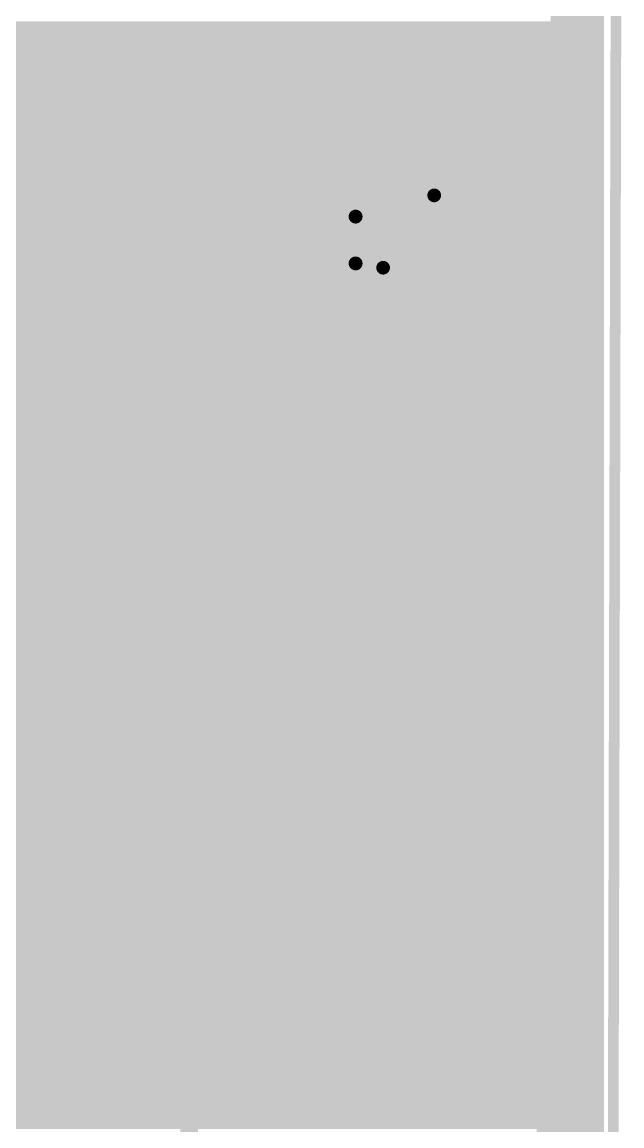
# Model space of a CAD drawing. Extents: x -0.06 to 2.31, y -0.06 to 2.06.
# Drawn here: x 1.919 to 2.256, y 1.077 to 1.697 of the extents above; entities that cross this region are included whole.
import ezdxf

# ---------------------------------------------------------------- set-up
doc = ezdxf.new("R2010")
doc.units = 0
for name, color, linetype in [('Board_Outline', 13, 'CONTINUOUS'), ('Bottom', 6, 'CONTINUOUS'), ('Top', 5, 'CONTINUOUS'), ('Top_Silk', 2, 'CONTINUOUS')]:
    doc.layers.add(name, color=color, linetype=linetype)

msp = doc.modelspace()

# ---------------------------------------------------------------- linework, layer by layer
at = {"layer": 'Board_Outline', "linetype": 'CONTINUOUS', "const_width": 0.006}
msp.add_lwpolyline([(0, 1.838), (0.086, 1.838), (0.086, 2.008), (2.004, 2.008), (2.004, 1.844), (2.253, 1.844), (2.25, 0.601), (2.253, 0.25), (2, 0.25), (2, 0), (0.426, 0), (0.43, 0.908), (0, 0.908), (0, 1.838)], dxfattribs=at)
at = {"layer": 'Bottom', "linetype": 'CONTINUOUS'}
for points, const_width in [([(2.2335, 0.2715), (2.2334, 1.8206)], 0.025), ([(1.615, 1.6851), (2.231, 1.6851)], 0.025), ([(1.8467, 1.6602), (2.231, 1.6602)], 0.025), ([(1.872, 1.6353), (2.231, 1.6353)], 0.025), ([(1.8804, 1.6105), (2.231, 1.6105)], 0.025), ([(1.8789, 1.5856), (2.231, 1.5856)], 0.025), ([(1.8666, 1.5607), (2.231, 1.5607)], 0.025), ([(1.8718, 1.5359), (2.231, 1.5359)], 0.025), ([(1.8804, 1.511), (2.231, 1.511)], 0.025), ([(1.8791, 1.4861), (2.231, 1.4861)], 0.025), ([(1.8671, 1.4613), (2.231, 1.4613)], 0.025), ([(1.8714, 1.4364), (2.231, 1.4364)], 0.025), ([(1.8803, 1.4115), (2.231, 1.4115)], 0.025), ([(1.8792, 1.3866), (2.231, 1.3866)], 0.025), ([(1.8675, 1.3618), (2.231, 1.3618)], 0.025), ([(1.8282, 1.3369), (2.231, 1.3369)], 0.025), ([(1.8562, 1.312), (2.231, 1.312)], 0.025), ([(1.8773, 1.2872), (2.231, 1.2872)], 0.025), ([(1.8839, 1.2623), (2.231, 1.2623)], 0.025), ([(1.8807, 1.2374), (2.231, 1.2374)], 0.025), ([(1.866, 1.2126), (2.231, 1.2126)], 0.025), ([(1.877, 1.1877), (2.231, 1.1877)], 0.025), ([(1.8838, 1.1628), (2.231, 1.1628)], 0.025), ([(1.8809, 1.138), (2.231, 1.138)], 0.025), ([(1.8665, 1.1131), (2.231, 1.1131)], 0.025), ([(1.39, 1.0882), (2.231, 1.0882)], 0.025), ([(2.163, 1.0555), (2.163, 0.8825)], 0.05)]:
    msp.add_lwpolyline(points, dxfattribs=dict(at, const_width=const_width))
at = {"layer": 'Top', "linetype": 'CONTINUOUS'}
for points, const_width in [([(2.229, 0.9968), (2.2284, 1.8126)], 0.025), ([(1.615, 1.6851), (2.2261, 1.6851)], 0.025), ([(1.8467, 1.6602), (2.2261, 1.6602)], 0.025), ([(1.872, 1.6353), (2.2261, 1.6353)], 0.025), ([(1.8804, 1.6105), (2.2261, 1.6105)], 0.025), ([(1.8789, 1.5856), (2.2261, 1.5856)], 0.025), ([(1.8666, 1.5607), (2.2262, 1.5607)], 0.025), ([(1.8718, 1.5359), (2.2262, 1.5359)], 0.025), ([(1.8804, 1.511), (2.2262, 1.511)], 0.025), ([(1.8791, 1.4861), (2.2262, 1.4861)], 0.025), ([(1.8671, 1.4613), (2.2262, 1.4613)], 0.025), ([(1.8714, 1.4364), (2.2262, 1.4364)], 0.025), ([(1.8803, 1.4115), (2.2263, 1.4115)], 0.025), ([(1.8792, 1.3866), (2.2263, 1.3866)], 0.025), ([(1.8675, 1.3618), (2.2263, 1.3618)], 0.025), ([(1.839, 1.3369), (2.2263, 1.3369)], 0.025), ([(1.8562, 1.312), (2.2263, 1.312)], 0.025), ([(1.8773, 1.2872), (2.2263, 1.2872)], 0.025), ([(1.8839, 1.2623), (2.2264, 1.2623)], 0.025), ([(1.8807, 1.2374), (2.2264, 1.2374)], 0.025), ([(1.866, 1.2126), (2.2264, 1.2126)], 0.025), ([(1.877, 1.1877), (2.2264, 1.1877)], 0.025), ([(1.8838, 1.1628), (2.2264, 1.1628)], 0.025), ([(1.8809, 1.138), (2.2264, 1.138)], 0.025), ([(1.8665, 1.1131), (2.2265, 1.1131)], 0.025), ([(0.6944, 1.0882), (2.2265, 1.0882)], 0.025), ([(2.163, 1.0555), (2.163, 0.8825)], 0.05)]:
    msp.add_lwpolyline(points, dxfattribs=dict(at, const_width=const_width))
at = {"layer": 'Top_Silk', "linetype": 'CONTINUOUS'}
for points, const_width in [([(2.1065, 1.588), (2.1041, 1.5928), (2.0993, 1.5976), (2.0945, 1.5999), (2.085, 1.5999), (2.0802, 1.5976), (2.0754, 1.5928), (2.073, 1.588), (2.0706, 1.5808), (2.0706, 1.5688), (2.073, 1.5617), (2.0754, 1.5569), (2.0802, 1.5521), (2.085, 1.5497), (2.0945, 1.5497), (2.0993, 1.5521), (2.1041, 1.5569), (2.1065, 1.5617)], 0.0077), ([(2.1506, 1.5999), (2.1267, 1.5999), (2.1243, 1.5784), (2.1267, 1.5808), (2.1339, 1.5832), (2.141, 1.5832), (2.1482, 1.5808), (2.153, 1.576), (2.1554, 1.5688), (2.1554, 1.5641), (2.153, 1.5569), (2.1482, 1.5521), (2.141, 1.5497), (2.1339, 1.5497), (2.1267, 1.5521), (2.1243, 1.5545), (2.1219, 1.5593)], 0.0077), ([(2.213, 1.519), (2.013, 1.519), (2.013, 1.069), (2.213, 1.069), (2.213, 1.519)], 0.0098), ([(2.06, 1.0932), (2.06, 1.1182)], 0.0098), ([(2.0725, 1.1057), (2.0475, 1.1057)], 0.0098)]:
    msp.add_lwpolyline(points, dxfattribs=dict(at, const_width=const_width))
for points, const_width in [([(2.1487, 1.5999, 1), (2.1525, 1.5999, 1), (2.1487, 1.5999, 1)], 0.0039), ([(2.1045, 1.588, 1), (2.1084, 1.588, 1), (2.1045, 1.588, 1)], 0.0039), ([(2.1045, 1.5617, 1), (2.1084, 1.5617, 1), (2.1045, 1.5617, 1)], 0.0039), ([(2.12, 1.5593, 1), (2.1238, 1.5593, 1), (2.12, 1.5593, 1)], 0.0039), ([(2.0575, 1.1182, 1), (2.0625, 1.1182, 1), (2.0575, 1.1182, 1)], 0.0049), ([(2.045, 1.1057, 1), (2.05, 1.1057, 1), (2.045, 1.1057, 1)], 0.0049), ([(2.07, 1.1057, 1), (2.075, 1.1057, 1), (2.07, 1.1057, 1)], 0.0049), ([(2.0575, 1.0932, 1), (2.0625, 1.0932, 1), (2.0575, 1.0932, 1)], 0.0049)]:
    msp.add_lwpolyline(points, format="xyb", dxfattribs=dict(at, const_width=const_width))

doc.saveas('drawing.dxf')
